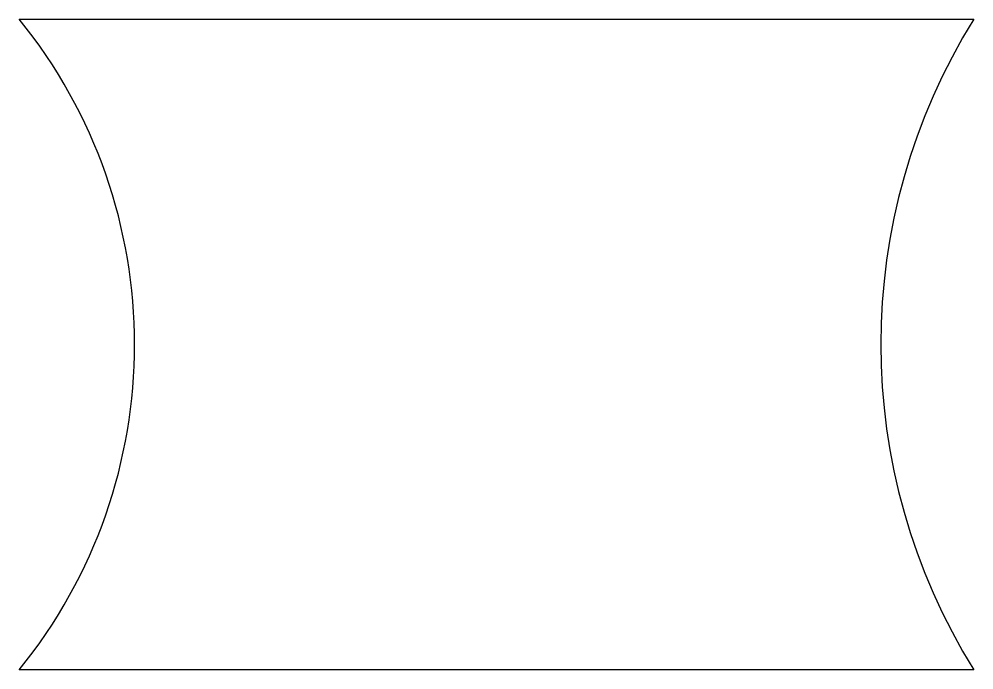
# Model space of a CAD drawing. Extents: x 2.62 to 7.59, y 2.79 to 6.18.
import ezdxf

# ---------------------------------------------------------------- set-up
doc = ezdxf.new("R2010")
doc.units = 0
doc.header["$MEASUREMENT"] = 0
doc.layers.get('0').update_dxf_attribs({"linetype": 'CONTINUOUS'})

msp = doc.modelspace()

# ---------------------------------------------------------------- linework, layer by layer
msp.add_lwpolyline([(2.6234, 6.1771), (7.5884, 6.1771, 0.285942), (7.5884, 2.7897), (2.6234, 2.7897, 0.354641), (2.6234, 6.1771)], format="xyb")

doc.saveas('drawing.dxf')
